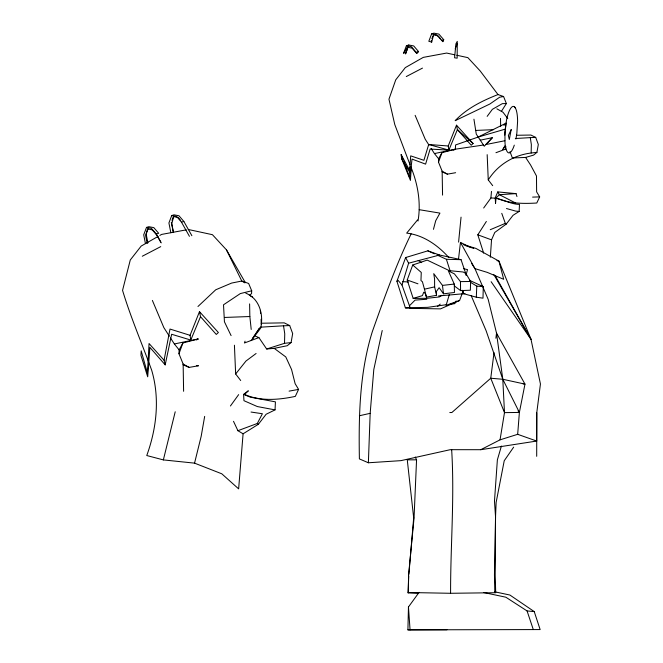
<?xml version="1.0" encoding="UTF-8"?>
<svg xmlns="http://www.w3.org/2000/svg" width="663" height="663" viewBox="0 0 663 663"><rect width="100%" height="100%" fill="white"/><g stroke="black" fill="none" stroke-linecap="round" stroke-linejoin="round"><path stroke-width="0.99" d="M513.668 447.135L504.228 460.752L496.139 502.388L495.534 516.742L495.186 575.393L495.717 592.722L450.591 593.286C450.475 545.376 454.669 497.407 451.644 449.539M411.151 233.857C395.761 265.391 384.117 298.541 372.357 331.55C359.47 372.739 358.65 416.115 359.387 458.904L368.379 462.766L400.891 460.652L450.293 449.68L480.758 449.705L536.698 441.052L536.765 412.742L540.444 384.01L531.005 339.332L498.941 261.098L475.893 248.401L463.304 244.597M536.765 412.742L536.698 456.318M457.255 43.841L457.155 58.187L454.569 57.78L455.912 43.841L457.255 41.388L457.255 43.841L455.241 48.755M418.419 593.286L408.168 592.913L408.648 574.365L414.052 517.952L416.555 459.84L415.295 457.006M494.83 591.827L509.897 595.034L534.237 611.593L540.138 629.568L407.911 629.85L408.458 606.976L419.091 592.341M254.36 335.677L258.91 337.6L266.659 348.995L284.51 343.326L284.75 333.762L283.524 325.806L260.41 327.174M469.479 280.316L483.286 286.656L482.995 298.176L476.316 297.206L463.205 293.585L462.302 290.245M492.684 185.657L488.25 179.913C497.714 164.88 513.56 155.142 531.146 153.012L531.353 144.609L530.284 137.631L515.317 138.509M441.865 295.325L439.387 296.941L427.096 298.3L413.165 298.408L407.206 280.026L412.726 265.001L427.179 260.095L449.299 270.645L463.197 272.004L466.031 273.662L470.614 281.485L470.365 290.212L460.594 290.601L454.569 286.093M408.168 592.913L408.706 576.222M463.205 293.585L463.304 290.493M183.61 391.294L183.137 364.037L178.985 353.769L179.126 349.89L182.889 342.986L198.154 338.975L196.422 339.97M368.379 462.766L370.169 413.331L373.799 369.54L382.228 330.505M442.561 195.113L442.146 171.195L438.5 162.17L438.624 158.772L441.931 152.705L455.332 149.192L483.46 145.031M410.065 167.283L409.643 177.336L403.618 161.258M476.316 297.206L476.78 286.126L470.68 282.397M197.964 306.497L215.724 289.789L231.652 283.06L241.796 281.029L248.642 283.466L251.7 290.784L251.567 293.601L249.329 295.458M275.046 409.883L275.427 401.861L250.241 397.145L243.586 394.361L243.959 400.692L257.319 406.552L275.046 409.883L266.128 414.251L258.379 424.279L243.089 433.809L238.639 488.871L221.782 473.796L194.549 463.139L163.355 459.907L146.763 455.531C156.65 428.257 159.982 398.388 151.678 370.236C142.006 343.6 130.735 317.536 122.556 290.377L130.288 259.971L141.186 246.064L158.051 236.442M490.347 257.211L491.532 239.865L494.78 232.448L506.267 224.077L513.071 215.276L519.146 211.447L519.485 204.395C509.408 204.312 500.673 197.458 490.877 198.046L483.667 208.008M504.833 135.128L505.985 123.185L478.197 137.042L455.605 144.948L455.332 149.192L453.575 150.194M411.193 168.41L410.43 180.402L401.621 158.54L401.14 154.636L409.643 170.441L410.695 155.863L423.906 160.313L428.696 144.484L448.229 145.984L456.492 125.191L473.092 143.523L471.244 145.214L457.395 129.608L456.492 125.191M252.586 338.834L260.642 328.193C263.857 314.933 259.548 298.516 245.799 293.195M461.05 217.141L458.589 242.119M480.758 449.705L500.043 439.842L517.679 434.315L519.378 412.444L524.98 384.109L496.529 333.124L488.183 299.369L474.948 268.631L460.462 242.409L458.481 259.382M408.88 574.175L413.679 517.878L407.264 459.84L416.555 459.84M490.877 198.046L491.49 191.408M516.038 193.621L499.388 194.69L496.081 197.872L495.543 203.375L495.22 197.814L497.78 191.914L516.038 193.621L516.958 196.521M410.629 166.33C417.748 183.502 421.171 202.53 418.021 221.003M494.034 352.6L490.753 378.233L504.485 412.626L500.043 439.842M495.874 338.246L496.529 333.124L502.794 379.269L504.485 412.626L519.378 412.444L502.794 379.269L486.128 330.762L471.153 295.565M204.668 416.381L201.179 436.295L194.549 463.139M266.659 348.995L274.217 348.357L287.27 345.721L291.082 342.572L292.673 333.597L289.698 325.558L284.236 322.864L261.321 323.229M510.013 151.62L512.358 157.985L525.61 157.429L533.566 155.109L536.922 152.349L538.315 144.468L535.704 137.407L530.914 135.045L516.436 135.277M164.076 360.249L170.001 329.055L190.066 335.321L190.77 340.044L171.642 334.268L165.186 364.865L149.879 347.371L147.7 376.791L140.937 355.327L141.194 350.851L147.451 373.194L149.051 343.525L164.076 360.249L165.186 364.865M175.214 411.781L163.355 459.907M433.453 229.34L435.715 220.721L439.934 213.113L419.24 209.69M431.63 33.879L436.561 34.824L442.901 41.653L443.746 39.747L438.889 34.095L433.925 33.15L431.63 33.879L428.82 41.28L431.688 42.109L433.594 34.907L438.301 35.918M466.014 275.186L467.523 269.609L463.528 268.706M501.41 446.05L497.374 459.84L494.482 501.079L495.543 516.908L494.457 574.68L494.813 592.482M449.299 294.612L446.1 305.336L459.592 300.496L462.384 293.054M459.592 300.496L440.505 308.875L410.38 308.353L401.993 285.049L408.607 263.203L405.648 257.542L396.913 281.253L405.383 307.864L407.206 308.013M245.061 341.18L244.415 342.995L258.91 337.6M408.118 46.8L405.549 53.96L407.455 47.189L408.764 45.001L413.72 45.946L418.577 51.606L416.762 53.512L412.162 48.208L407.455 47.189L403.61 53.131L406.063 52.402L408.085 46.849M178.985 353.769L182.889 342.986M438.5 162.17L441.931 152.705M148.18 228.536L146.15 234.08L147.907 242.94M171.999 220.373L173.35 216.677M431.903 38.694L432.914 35.918M146.515 227.409L151.446 228.362L156.269 234.022L158.672 233.285L153.816 227.633L148.852 226.688L146.515 227.409L143.705 234.818L145.454 243.619M191.864 235.705L183.842 221.434L178.985 215.773L174.021 214.829L171.725 215.558L168.916 222.967L170.855 232.746M403.61 53.131L406.419 45.73L408.764 45.001M190.066 335.321L199.48 311.643L218.384 332.528L216.287 334.45L200.508 316.674L199.48 311.643M190.77 340.044L200.508 316.674M274.217 348.357L285.786 356.934L291.554 369.482L295.126 383.67L298.582 389.405L295.308 396.391C278.825 399.905 260.294 401.505 244.564 394.427L248.335 390.797L243.586 394.361M525.61 157.429L530.557 164.954L536.483 175.968L536.624 191.847L539.657 196.886L536.781 203.019C523.157 203.814 508.67 203.698 496.081 197.872M456.185 300.911L454.801 303.654L450.044 304.234M233.5 421.303L237.909 430.693L257.302 423.475L262.391 413.729L251.045 412.046M501.402 111.376L506.366 103.552L503.573 96.516L497.988 94.56L480.169 70.933L467.863 57.64L456.749 55.236M483.65 253.117L477.808 234.81L486.36 221.467M252.404 338.785L259.639 327.928L251.227 340.583M502.604 149.54L504.841 146.191M230.434 405.98L238.639 394.626M487.156 116.373L492.369 109.329L502.347 103.643L506.366 103.552M503.358 148.752L505.223 146.291M240.702 380.512L235.647 373.965L245.981 361.028L256.092 353.495M417.566 219.901L406.668 233.136C423.384 235 437.903 245.293 448.859 257.567M492.079 137.929L484.247 146.225L476.266 134.108L473.937 119.183M503.905 125.398L505.985 123.185M409.353 305.858L415.079 300.107L426.806 299.245M437.398 306.521L440.24 304.126M396.913 281.253L398.057 280.316L401.993 285.049M159.833 235.431L161.606 234.42L186.286 229.854M406.286 76.552L422.48 68.107M142.288 256.241L160.736 246.628M497.988 94.56C482.291 100.784 466.992 108.218 455.166 120.674L489.874 104.008L499.653 97.221L503.573 96.516M490.239 229.713L505.322 223.373L506.267 224.077M495.941 152.714L505.944 148.993M441.384 40.484L443.746 39.747M171.725 215.558L176.656 216.503L181.48 222.163L183.842 221.434M406.419 45.73L411.35 46.675L416.173 52.336L418.577 51.606M405.648 257.542L427.867 250.838L439.586 255.031L461.05 259.672L466.313 275.228M413.165 298.408L422.422 295.623L423.732 292.201L425.381 293.634L426.45 297.099L436.577 295.317L436.246 291.695L439.113 287.684L443.489 293.825L454.462 292.491L454.254 284.062L448.354 270.852L454.42 273.885L460.454 281.609L460.594 290.601M478.197 137.042L505.206 129.136M408.607 263.203L439.586 255.031M251.7 290.784L240.338 293.576L223.514 304.798L224.434 321.804L231.089 335.602M412.726 265.001L421.262 272.427L420.955 280.565L422.414 281.742L424.453 289.184L434.621 286.872L434.58 278.982L433.751 273.645L442.47 285.397L443.489 293.825M405.383 307.864L427.743 307.342L446.166 304.723M359.387 415.759L370.169 413.331M431.182 148.512L434.439 153.576L455.332 149.192M170.482 337.948L174.361 343.973L198.154 338.975M480.261 140.166L492.543 137.647L485.822 144.559L504.891 140.738M289.085 391.129L298.582 389.405M442.039 171.825L447.417 174.145L455.63 172.712M183.021 364.758L189.146 367.401L198.494 365.769L196.43 365.636M531.146 153.012L536.922 152.349M284.51 343.326L291.082 342.572M442.47 285.397L454.254 284.062M438.541 295.947L464.987 293.626M475.943 130.429L493.637 129.666M224.6 317.453L249.843 316.524L251.211 329.453M530.284 137.631L535.704 137.407M283.524 325.806L289.698 325.558M532.596 197.11L539.657 196.886M460.454 281.609L470.614 281.485M449.796 412.543L451.859 412.519L490.753 378.233L502.794 379.269L524.98 384.109L522.966 383.769M407.911 629.85L446.953 629.759M408.209 592.507L450.591 593.286M437.132 255.056L446.39 259.283L461.05 259.672M402.482 281.651L408.4 281.957M476.78 286.126L483.286 286.656M483.559 592.49L505.819 597.197L527.068 610.938L534.237 611.593M519.146 211.447L515.706 211.107L506.499 208.522M454.727 54.805L446.638 53.057L423.243 57.391L405.308 67.609L395.745 79.825L388.957 99.21L394.783 124.561L409.925 164.457M178.397 217.605L173.689 216.586L171.783 223.787L173.532 232.572M188.259 229.481L212.433 234.694L226.448 249.843L245.244 282.479M496.977 260.65L498.941 261.098L503.689 279.297L487.305 272.394L474.948 268.631L471.658 263.534M406.958 307.499L410.38 308.353M428.696 144.484L448.851 150.12L457.395 129.608L473.092 143.523M465.144 245.459L473.73 248.451M407.206 280.026L417.963 283.814M517.679 434.315L536.698 441.052M477.808 234.81L491.532 239.865M250.647 296.228L252.47 296.908M504.311 146.142L506.051 146.879M427.867 250.838L434.356 253.796M460.462 242.409L469.52 246.909M515.474 202.919L499.388 194.69L497.78 191.914M496.869 108.823L503.018 112.254L507.775 118.52M442.146 171.195L447.417 174.145M183.137 364.037L189.146 367.401M244.962 282.894L241.796 281.029L226.448 249.843M237.909 430.693L243.089 433.809M418.196 260.435L421.701 262.631M257.302 423.475L258.379 424.279M518.076 410.894L519.378 412.444M434.439 153.576L438.624 158.772M174.361 343.973L179.126 349.89M438.873 36.639L440.605 38.785M441.757 40.219L442.901 41.653M178.969 218.318L180.701 220.472M491.134 281.709L531.005 339.332L495.261 275.825M429.011 145.131L425.207 139.213L415.146 115.345M169.38 336.224L163.844 327.621L152.382 300.43M401.621 158.54L410.43 173.499L412.021 159.087L425.596 164.134L430.138 149.059L448.851 150.12L448.229 145.984M493.778 274.432L531.005 339.332M181.48 222.163L189.444 236.335M156.269 234.022L161.25 242.873M160.736 242.094L156.858 235.191L152.258 229.895L147.551 228.876L145.645 235.647L147.194 243.454M416.173 52.336L416.762 53.512M401.14 154.636L402.913 159.369M501.767 213.337L505.322 223.373M527.068 610.938L533.284 629.535M446.39 259.283L450.194 271.109M431.223 40.542L431.688 42.109M424.453 289.184L426.45 297.099M434.621 286.872L436.577 295.317M171.319 222.221L173.275 232.067M260.319 310.317L260.642 313.317M408.458 606.976L410.057 629.85M487.172 154.661L488.25 179.913M234.42 345.216L235.647 373.965M500.507 118.395L500.656 126.459M261.098 319.259L261.189 324.141M249.611 303.903L249.843 316.524M515.872 139.015A23.371 6.042 -84.4 0 0 516.85 133.188L517.604 121.213A23.371 6.042 -84.4 0 0 513.427 106.387A23.371 6.042 -84.4 0 0 506.474 120.268L504.908 132.177L505.024 143.399A23.371 6.042 -84.4 0 0 514.289 145.139M514.38 106.892A22.973 3.249 -82 0 1 515.101 107.804M511.173 129.641L509.317 139.487L508.364 135.542L511.173 129.641"/></g></svg>
